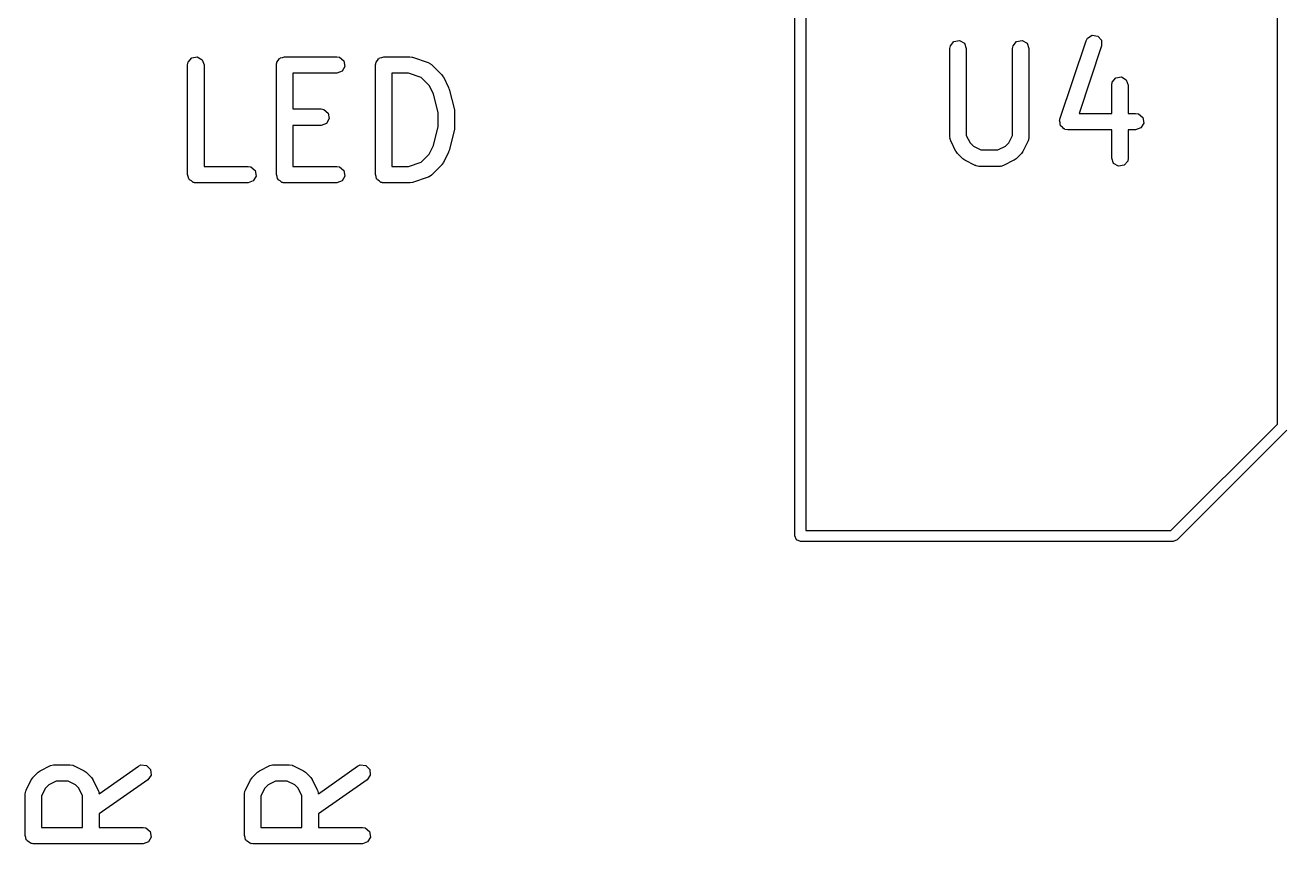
# Model space of a CAD drawing. Extents: x 1.92 to 4.61, y -4.26 to -2.08.
# Drawn here: x 2.198 to 2.6503, y -3.4629 to -3.169 of the extents above; entities that cross this region are included whole.
import ezdxf

# ---------------------------------------------------------------- set-up
doc = ezdxf.new("R2010")
doc.units = 0
doc.header["$MEASUREMENT"] = 0
doc.layers.add('BLACK', color=7, linetype='CONTINUOUS')

msp = doc.modelspace()

# ---------------------------------------------------------------- linework, layer by layer
at = {"layer": 'BLACK', "linetype": 'CONTINUOUS'}
for p, q in [((2.47441, -3.35236), (2.47441, -3.04528)), ((2.47835, -3.04724), (2.47835, -3.35039)), ((2.64764, -3.31218), (2.64764, -3.14606)), ((2.53022, -3.17635), (2.53152, -3.1748)), ((2.53152, -3.1748), (2.53351, -3.17445)), ((2.53351, -3.17445), (2.53526, -3.17546)), ((2.55272, -3.17635), (2.55402, -3.1748)), ((2.55402, -3.1748), (2.55601, -3.17445)), ((2.55601, -3.17445), (2.55775, -3.17546)), ((2.56956, -3.20267), (2.57894, -3.17455)), ((2.57894, -3.17455), (2.57943, -3.17364)), ((2.57943, -3.17364), (2.58115, -3.17259)), ((2.58115, -3.17259), (2.58315, -3.17288)), ((2.58315, -3.17288), (2.58449, -3.1744)), ((2.58449, -3.1744), (2.58454, -3.17641)), ((2.53004, -3.17736), (2.53022, -3.17635)), ((2.53004, -3.20923), (2.53004, -3.17736)), ((2.53526, -3.17546), (2.53595, -3.17736)), ((2.53595, -3.17736), (2.53595, -3.20853)), ((2.55254, -3.17736), (2.55272, -3.17635)), ((2.55254, -3.20853), (2.55254, -3.17736)), ((2.55775, -3.17546), (2.55845, -3.17736)), ((2.55845, -3.17736), (2.55845, -3.20923)), ((2.58454, -3.17641), (2.57646, -3.20065)), ((2.25634, -3.18326), (2.25651, -3.18225)), ((2.25634, -3.22263), (2.25634, -3.18326)), ((2.25651, -3.18225), (2.25781, -3.1807)), ((2.25781, -3.1807), (2.2598, -3.18035)), ((2.2598, -3.18035), (2.26155, -3.18136)), ((2.26155, -3.18136), (2.26224, -3.18326)), ((2.26224, -3.18326), (2.26224, -3.21968)), ((2.28821, -3.18326), (2.28828, -3.18288)), ((2.28821, -3.22263), (2.28821, -3.18326)), ((2.28825, -3.18275), (2.28832, -3.18263)), ((2.28828, -3.18288), (2.28825, -3.18275)), ((2.28832, -3.18263), (2.28839, -3.18225)), ((2.28839, -3.18225), (2.28888, -3.18166)), ((2.28888, -3.18166), (2.28926, -3.181)), ((2.28926, -3.181), (2.28951, -3.18091)), ((2.28951, -3.18091), (2.28968, -3.1807)), ((2.28968, -3.1807), (2.29044, -3.18057)), ((2.29044, -3.18057), (2.29116, -3.18031)), ((2.29116, -3.18031), (2.30991, -3.18031)), ((2.30991, -3.18031), (2.31092, -3.18049)), ((2.31092, -3.18049), (2.31247, -3.18178)), ((2.31282, -3.18377), (2.31181, -3.18552)), ((2.31247, -3.18178), (2.31282, -3.18377)), ((2.32383, -3.18326), (2.3239, -3.18288)), ((2.32383, -3.22263), (2.32383, -3.18326)), ((2.32387, -3.18275), (2.32394, -3.18263)), ((2.3239, -3.18288), (2.32387, -3.18275)), ((2.32394, -3.18263), (2.32401, -3.18225)), ((2.32401, -3.18225), (2.3245, -3.18166)), ((2.3245, -3.18166), (2.32488, -3.181)), ((2.32488, -3.181), (2.32513, -3.18091)), ((2.32513, -3.18091), (2.3253, -3.1807)), ((2.3253, -3.1807), (2.32606, -3.18057)), ((2.32606, -3.18057), (2.32678, -3.18031)), ((2.32678, -3.18031), (2.33615, -3.18031)), ((2.33615, -3.18031), (2.33702, -3.18046)), ((2.33702, -3.18046), (2.33709, -3.18046)), ((2.33709, -3.18046), (2.34271, -3.18233)), ((2.34271, -3.18233), (2.34361, -3.18282)), ((2.34361, -3.18282), (2.34371, -3.18297)), ((2.34371, -3.18297), (2.34387, -3.18305)), ((2.34387, -3.18305), (2.34762, -3.1868)), ((2.30991, -3.18621), (2.29411, -3.18621)), ((2.29411, -3.18621), (2.29411, -3.19906)), ((2.31181, -3.18552), (2.30991, -3.18621)), ((2.33568, -3.18621), (2.32973, -3.18621)), ((2.32973, -3.18621), (2.32973, -3.21968)), ((2.34018, -3.18772), (2.33568, -3.18621)), ((2.3431, -3.19063), (2.34018, -3.18772)), ((2.34762, -3.1868), (2.34812, -3.18752)), ((2.34812, -3.18752), (2.34817, -3.18756)), ((2.34817, -3.18756), (2.35004, -3.19131)), ((2.58834, -3.18947), (2.58964, -3.18792)), ((2.58964, -3.18792), (2.59163, -3.18757)), ((2.59163, -3.18757), (2.59338, -3.18858)), ((2.34462, -3.19366), (2.3431, -3.19063)), ((2.35004, -3.19131), (2.35019, -3.1918)), ((2.35019, -3.1918), (2.35027, -3.19192)), ((2.35027, -3.19192), (2.35214, -3.19942)), ((2.58816, -3.19048), (2.58834, -3.18947)), ((2.58816, -3.20065), (2.58816, -3.19048)), ((2.59338, -3.18858), (2.59407, -3.19048)), ((2.59407, -3.19048), (2.59407, -3.20065)), ((2.34633, -3.2005), (2.34462, -3.19366)), ((2.29411, -3.19906), (2.30428, -3.19906)), ((2.30428, -3.19906), (2.30529, -3.19923)), ((2.30529, -3.19923), (2.30684, -3.20053)), ((2.30684, -3.20053), (2.30719, -3.20252)), ((2.34633, -3.20539), (2.34633, -3.2005)), ((2.35214, -3.19942), (2.35218, -3.20001)), ((2.35218, -3.20001), (2.35223, -3.20013)), ((2.35223, -3.20013), (2.35223, -3.20576)), ((2.57646, -3.20065), (2.58816, -3.20065)), ((2.59407, -3.20065), (2.59674, -3.20065)), ((2.59674, -3.20065), (2.59775, -3.20083)), ((2.59775, -3.20083), (2.5993, -3.20213)), ((2.5993, -3.20213), (2.59965, -3.20411)), ((2.30428, -3.20496), (2.29411, -3.20496)), ((2.29411, -3.20496), (2.29411, -3.21968)), ((2.30618, -3.20427), (2.30428, -3.20496)), ((2.30719, -3.20252), (2.30618, -3.20427)), ((2.34462, -3.21223), (2.34633, -3.20539)), ((2.35214, -3.20647), (2.35027, -3.21397)), ((2.35223, -3.20576), (2.35213, -3.20634)), ((2.35213, -3.20634), (2.35214, -3.20647)), ((2.56946, -3.20309), (2.56957, -3.20289)), ((2.5696, -3.20388), (2.56946, -3.20309)), ((2.56957, -3.20289), (2.56956, -3.20267)), ((2.56962, -3.20469), (2.5696, -3.20388)), ((2.56977, -3.20486), (2.56962, -3.20469)), ((2.56981, -3.20508), (2.56977, -3.20486)), ((2.57043, -3.2056), (2.56981, -3.20508)), ((2.57096, -3.2062), (2.57043, -3.2056)), ((2.57118, -3.20623), (2.57096, -3.2062)), ((2.57136, -3.20638), (2.57118, -3.20623)), ((2.57237, -3.20655), (2.57136, -3.20638)), ((2.58816, -3.20655), (2.57237, -3.20655)), ((2.58816, -3.21673), (2.58816, -3.20655)), ((2.59674, -3.20655), (2.59407, -3.20655)), ((2.59407, -3.20655), (2.59407, -3.21673)), ((2.59864, -3.20586), (2.59674, -3.20655)), ((2.59965, -3.20411), (2.59864, -3.20586)), ((2.5301, -3.20939), (2.53004, -3.20923)), ((2.53006, -3.20956), (2.5301, -3.20939)), ((2.53035, -3.21055), (2.53006, -3.20956)), ((2.53223, -3.2143), (2.53035, -3.21055)), ((2.53595, -3.20853), (2.5373, -3.21123)), ((2.55119, -3.21123), (2.55254, -3.20853)), ((2.55813, -3.21055), (2.55626, -3.2143)), ((2.55815, -3.21037), (2.55813, -3.21055)), ((2.55827, -3.21024), (2.55815, -3.21037)), ((2.55845, -3.20923), (2.55827, -3.21024)), ((2.34018, -3.21818), (2.3431, -3.21526)), ((2.3431, -3.21526), (2.34462, -3.21223)), ((2.35004, -3.21458), (2.34817, -3.21833)), ((2.35006, -3.21444), (2.35004, -3.21458)), ((2.35027, -3.21397), (2.35006, -3.21444)), ((2.53228, -3.21434), (2.53223, -3.2143)), ((2.53278, -3.21506), (2.53228, -3.21434)), ((2.53466, -3.21694), (2.53278, -3.21506)), ((2.5373, -3.21123), (2.53849, -3.21242)), ((2.53849, -3.21242), (2.54119, -3.21377)), ((2.54119, -3.21377), (2.5473, -3.21377)), ((2.5473, -3.21377), (2.54999, -3.21242)), ((2.54999, -3.21242), (2.55119, -3.21123)), ((2.55571, -3.21506), (2.55383, -3.21694)), ((2.55573, -3.21501), (2.55571, -3.21506)), ((2.55626, -3.2143), (2.55573, -3.21501)), ((2.26224, -3.21968), (2.27804, -3.21968)), ((2.27804, -3.21968), (2.27905, -3.21986)), ((2.27905, -3.21986), (2.28059, -3.22115)), ((2.29411, -3.21968), (2.30991, -3.21968)), ((2.30991, -3.21968), (2.31092, -3.21986)), ((2.31092, -3.21986), (2.31247, -3.22115)), ((2.32973, -3.21968), (2.33568, -3.21968)), ((2.33568, -3.21968), (2.34018, -3.21818)), ((2.34762, -3.21909), (2.34387, -3.22284)), ((2.34764, -3.21904), (2.34762, -3.21909)), ((2.34817, -3.21833), (2.34764, -3.21904)), ((2.53472, -3.21697), (2.53466, -3.21694)), ((2.53542, -3.21749), (2.53472, -3.21697)), ((2.53917, -3.21937), (2.53542, -3.21749)), ((2.53935, -3.21939), (2.53917, -3.21937)), ((2.53948, -3.2195), (2.53935, -3.21939)), ((2.54049, -3.21968), (2.53948, -3.2195)), ((2.54799, -3.21968), (2.54049, -3.21968)), ((2.54816, -3.21962), (2.54799, -3.21968)), ((2.54833, -3.21966), (2.54816, -3.21962)), ((2.54931, -3.21937), (2.54833, -3.21966)), ((2.55306, -3.21749), (2.54931, -3.21937)), ((2.55311, -3.21744), (2.55306, -3.21749)), ((2.55383, -3.21694), (2.55311, -3.21744)), ((2.58885, -3.21862), (2.58816, -3.21673)), ((2.5906, -3.21963), (2.58885, -3.21862)), ((2.59259, -3.21928), (2.5906, -3.21963)), ((2.59389, -3.21774), (2.59259, -3.21928)), ((2.59407, -3.21673), (2.59389, -3.21774)), ((2.2566, -3.22335), (2.25634, -3.22263)), ((2.25673, -3.22411), (2.2566, -3.22335)), ((2.25694, -3.22428), (2.25673, -3.22411)), ((2.25703, -3.22453), (2.25694, -3.22428)), ((2.25769, -3.22491), (2.25703, -3.22453)), ((2.28095, -3.22314), (2.27994, -3.22489)), ((2.28059, -3.22115), (2.28095, -3.22314)), ((2.28847, -3.22335), (2.28821, -3.22263)), ((2.2886, -3.22411), (2.28847, -3.22335)), ((2.28881, -3.22428), (2.2886, -3.22411)), ((2.2889, -3.22453), (2.28881, -3.22428)), ((2.28956, -3.22491), (2.2889, -3.22453)), ((2.31282, -3.22314), (2.31181, -3.22489)), ((2.31247, -3.22115), (2.31282, -3.22314)), ((2.32409, -3.22335), (2.32383, -3.22263)), ((2.32422, -3.22411), (2.32409, -3.22335)), ((2.32443, -3.22428), (2.32422, -3.22411)), ((2.32452, -3.22453), (2.32443, -3.22428)), ((2.32518, -3.22491), (2.32452, -3.22453)), ((2.34271, -3.22356), (2.33709, -3.22543)), ((2.34285, -3.22345), (2.34271, -3.22356)), ((2.34303, -3.22343), (2.34285, -3.22345)), ((2.34387, -3.22284), (2.34303, -3.22343)), ((2.25828, -3.22541), (2.25769, -3.22491)), ((2.25866, -3.22547), (2.25828, -3.22541)), ((2.25878, -3.22554), (2.25866, -3.22547)), ((2.25891, -3.22552), (2.25878, -3.22554)), ((2.25929, -3.22558), (2.25891, -3.22552)), ((2.27804, -3.22558), (2.25929, -3.22558)), ((2.27994, -3.22489), (2.27804, -3.22558)), ((2.29015, -3.22541), (2.28956, -3.22491)), ((2.29053, -3.22547), (2.29015, -3.22541)), ((2.29065, -3.22554), (2.29053, -3.22547)), ((2.29078, -3.22552), (2.29065, -3.22554)), ((2.29116, -3.22558), (2.29078, -3.22552)), ((2.30991, -3.22558), (2.29116, -3.22558)), ((2.31181, -3.22489), (2.30991, -3.22558)), ((2.32577, -3.22541), (2.32518, -3.22491)), ((2.32615, -3.22547), (2.32577, -3.22541)), ((2.32627, -3.22554), (2.32615, -3.22547)), ((2.3264, -3.22552), (2.32627, -3.22554)), ((2.32678, -3.22558), (2.3264, -3.22552)), ((2.33615, -3.22558), (2.32678, -3.22558)), ((2.33622, -3.22556), (2.33615, -3.22558)), ((2.33709, -3.22543), (2.33622, -3.22556)), ((2.60942, -3.35039), (2.64764, -3.31218)), ((2.651, -3.31438), (2.61163, -3.35375)), ((2.47835, -3.35039), (2.60942, -3.35039)), ((2.47499, -3.35375), (2.47441, -3.35236)), ((2.47638, -3.35433), (2.47499, -3.35375)), ((2.61024, -3.35433), (2.47638, -3.35433)), ((2.61163, -3.35375), (2.61024, -3.35433)), ((2.20076, -3.43914), (2.20264, -3.43726)), ((2.20264, -3.43726), (2.20336, -3.43676)), ((2.20336, -3.43676), (2.20341, -3.43671)), ((2.20341, -3.43671), (2.20716, -3.43484)), ((2.20716, -3.43484), (2.20814, -3.43454)), ((2.20814, -3.43454), (2.20831, -3.43458)), ((2.20831, -3.43458), (2.20848, -3.43452)), ((2.20848, -3.43452), (2.2141, -3.43452)), ((2.2141, -3.43452), (2.21511, -3.4347)), ((2.21511, -3.4347), (2.21525, -3.43482)), ((2.21525, -3.43482), (2.21542, -3.43484)), ((2.21542, -3.43484), (2.21917, -3.43671)), ((2.21917, -3.43671), (2.21988, -3.43724)), ((2.21988, -3.43724), (2.21994, -3.43726)), ((2.21994, -3.43726), (2.22181, -3.43914)), ((2.22454, -3.44494), (2.23865, -3.43506)), ((2.23865, -3.43506), (2.23958, -3.43462)), ((2.23958, -3.43462), (2.2416, -3.4348)), ((2.2416, -3.4348), (2.24302, -3.43623)), ((2.24302, -3.43623), (2.2432, -3.43824)), ((2.2795, -3.43914), (2.28138, -3.43726)), ((2.28138, -3.43726), (2.2821, -3.43676)), ((2.2821, -3.43676), (2.28215, -3.43671)), ((2.28215, -3.43671), (2.2859, -3.43484)), ((2.2859, -3.43484), (2.28688, -3.43454)), ((2.28688, -3.43454), (2.28705, -3.43458)), ((2.28705, -3.43458), (2.28722, -3.43452)), ((2.28722, -3.43452), (2.29284, -3.43452)), ((2.29284, -3.43452), (2.29385, -3.4347)), ((2.29385, -3.4347), (2.29399, -3.43482)), ((2.29399, -3.43482), (2.29416, -3.43484)), ((2.29416, -3.43484), (2.29791, -3.43671)), ((2.29791, -3.43671), (2.29862, -3.43724)), ((2.29862, -3.43724), (2.29868, -3.43726)), ((2.29868, -3.43726), (2.30055, -3.43914)), ((2.30328, -3.44494), (2.31739, -3.43506)), ((2.31739, -3.43506), (2.31832, -3.43462)), ((2.31832, -3.43462), (2.32034, -3.4348)), ((2.32034, -3.4348), (2.32176, -3.43623)), ((2.32176, -3.43623), (2.32194, -3.43824)), ((2.19834, -3.44366), (2.20021, -3.43991)), ((2.20021, -3.43991), (2.20074, -3.4392)), ((2.20074, -3.4392), (2.20076, -3.43914)), ((2.20648, -3.44178), (2.20528, -3.44298)), ((2.20917, -3.44043), (2.20648, -3.44178)), ((2.2134, -3.44043), (2.20917, -3.44043)), ((2.2161, -3.44178), (2.2134, -3.44043)), ((2.2173, -3.44298), (2.2161, -3.44178)), ((2.22181, -3.43914), (2.22232, -3.43986)), ((2.22232, -3.43986), (2.22237, -3.43991)), ((2.22237, -3.43991), (2.22424, -3.44366)), ((2.24204, -3.4399), (2.22455, -3.45214)), ((2.2432, -3.43824), (2.24204, -3.4399)), ((2.27708, -3.44366), (2.27895, -3.43991)), ((2.27895, -3.43991), (2.27948, -3.4392)), ((2.27948, -3.4392), (2.2795, -3.43914)), ((2.28522, -3.44178), (2.28402, -3.44298)), ((2.28791, -3.44043), (2.28522, -3.44178)), ((2.29214, -3.44043), (2.28791, -3.44043)), ((2.29484, -3.44178), (2.29214, -3.44043)), ((2.29604, -3.44298), (2.29484, -3.44178)), ((2.30055, -3.43914), (2.30106, -3.43986)), ((2.30106, -3.43986), (2.30111, -3.43991)), ((2.30111, -3.43991), (2.30298, -3.44366)), ((2.32078, -3.4399), (2.30329, -3.45214)), ((2.32194, -3.43824), (2.32078, -3.4399)), ((2.19802, -3.44498), (2.1982, -3.44397)), ((2.19802, -3.45997), (2.19802, -3.44498)), ((2.1982, -3.44397), (2.19832, -3.44383)), ((2.19832, -3.44383), (2.19834, -3.44366)), ((2.20528, -3.44298), (2.20393, -3.44567)), ((2.20393, -3.44567), (2.20393, -3.45702)), ((2.21865, -3.44567), (2.2173, -3.44298)), ((2.21865, -3.45702), (2.21865, -3.44567)), ((2.22424, -3.44366), (2.22453, -3.44464)), ((2.22453, -3.44464), (2.22449, -3.44481)), ((2.22449, -3.44481), (2.22454, -3.44494)), ((2.27676, -3.44498), (2.27694, -3.44397)), ((2.27676, -3.45997), (2.27676, -3.44498)), ((2.27694, -3.44397), (2.27706, -3.44383)), ((2.27706, -3.44383), (2.27708, -3.44366)), ((2.28402, -3.44298), (2.28267, -3.44567)), ((2.28267, -3.44567), (2.28267, -3.45702)), ((2.29739, -3.44567), (2.29604, -3.44298)), ((2.29739, -3.45702), (2.29739, -3.44567)), ((2.30298, -3.44366), (2.30327, -3.44464)), ((2.30327, -3.44464), (2.30323, -3.44481)), ((2.30323, -3.44481), (2.30328, -3.44494)), ((2.22455, -3.45214), (2.22455, -3.45702)), ((2.30329, -3.45214), (2.30329, -3.45702)), ((2.20393, -3.45702), (2.21865, -3.45702)), ((2.22455, -3.45702), (2.24035, -3.45702)), ((2.24035, -3.45702), (2.24136, -3.4572)), ((2.24136, -3.4572), (2.2429, -3.4585)), ((2.2429, -3.4585), (2.24326, -3.46049)), ((2.28267, -3.45702), (2.29739, -3.45702)), ((2.30329, -3.45702), (2.31909, -3.45702)), ((2.31909, -3.45702), (2.3201, -3.4572)), ((2.3201, -3.4572), (2.32164, -3.4585)), ((2.32164, -3.4585), (2.322, -3.46049)), ((2.19829, -3.46069), (2.19802, -3.45997)), ((2.19842, -3.46145), (2.19829, -3.46069)), ((2.19862, -3.46162), (2.19842, -3.46145)), ((2.19872, -3.46187), (2.19862, -3.46162)), ((2.19938, -3.46226), (2.19872, -3.46187)), ((2.19997, -3.46275), (2.19938, -3.46226)), ((2.20035, -3.46282), (2.19997, -3.46275)), ((2.20046, -3.46288), (2.20035, -3.46282)), ((2.20059, -3.46286), (2.20046, -3.46288)), ((2.20098, -3.46293), (2.20059, -3.46286)), ((2.24035, -3.46293), (2.20098, -3.46293)), ((2.24225, -3.46224), (2.24035, -3.46293)), ((2.24326, -3.46049), (2.24225, -3.46224)), ((2.27703, -3.46069), (2.27676, -3.45997)), ((2.27716, -3.46145), (2.27703, -3.46069)), ((2.27736, -3.46162), (2.27716, -3.46145)), ((2.27746, -3.46187), (2.27736, -3.46162)), ((2.27812, -3.46226), (2.27746, -3.46187)), ((2.27871, -3.46275), (2.27812, -3.46226)), ((2.27909, -3.46282), (2.27871, -3.46275)), ((2.2792, -3.46288), (2.27909, -3.46282)), ((2.27933, -3.46286), (2.2792, -3.46288)), ((2.27972, -3.46293), (2.27933, -3.46286)), ((2.31909, -3.46293), (2.27972, -3.46293)), ((2.32099, -3.46224), (2.31909, -3.46293)), ((2.322, -3.46049), (2.32099, -3.46224))]:
    msp.add_line(p, q, dxfattribs=at)

doc.saveas('drawing.dxf')
